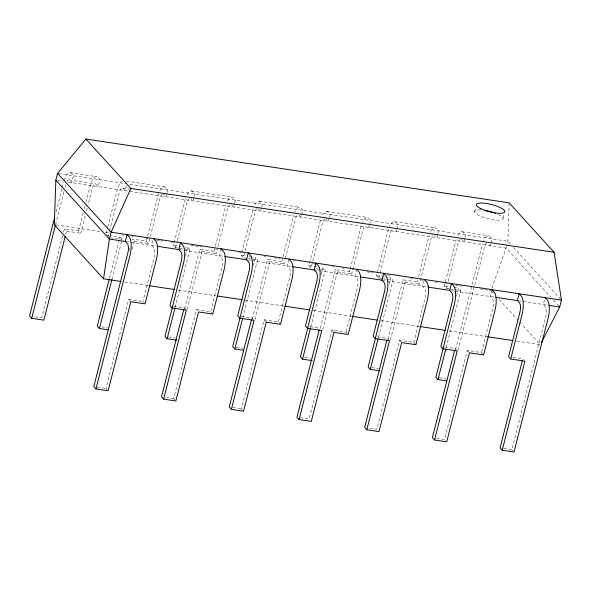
<?xml version="1.0" encoding="UTF-8"?>
<svg xmlns="http://www.w3.org/2000/svg" width="591" height="591" viewBox="0 0 591 591"><rect width="100%" height="100%" fill="white"/><g stroke="black" fill="none" stroke-linecap="round" stroke-linejoin="round"><path stroke-width="0.44" stroke-dasharray="2.96 2.22" d="M509.124 202.846L507.913 241.276L506.819 245.553M56.101 211.785L62.003 188.64M62.232 187.746L63.592 182.405M55.517 224.824L64.146 190.989M65.054 187.428L65.734 184.761M62.616 235.883L41.739 317.795L33.03 316.481M63.525 232.322L64.434 228.761L78.655 230.904L80.797 233.26L85.562 214.563M65.667 234.671L66.576 231.111L64.434 228.761M78.655 230.904L83.42 212.206M84.328 208.645L85.008 205.971M85.917 202.41L90.002 186.387A14.627 5.134 -81.4 0 1 97.774 177.396L99.916 179.753L98.172 186.601L96.03 184.244A7.314 2.571 -81.4 0 0 92.144 188.743L87.83 205.661M86.471 211.002L87.601 206.547M106.195 233.209L107.555 227.867M107.784 226.974L117.084 190.472A14.627 5.134 -81.4 0 1 122.256 180.964M107.88 237.346L109.246 231.997M109.468 231.111L119.227 192.829A7.314 2.571 -81.4 0 1 123.12 188.33L125.255 190.686L126.784 184.695M109.52 278.088L119.279 239.806M119.508 238.912L119.958 237.131L110.185 235.661M111.891 279.55L122.101 239.488L119.958 237.131M129.2 250.547L130.109 246.986M132.251 249.336L134.29 241.327L132.148 238.971L146.369 241.113L148.511 243.47L159.858 198.953A7.314 2.571 -81.4 0 1 162.444 194.195M107.06 389.587L105.988 388.413L128.683 299.378L142.904 301.521L144.507 303.286M146.369 241.113L157.716 196.596A14.627 5.134 -81.4 0 1 158.765 193.213M153.025 240.315L151.71 245.45L153.852 247.806A7.314 2.571 -81.4 0 1 154.251 257.011L142.904 301.521M166.758 193.39L165.886 196.81L163.744 194.454A7.314 2.571 -81.4 0 0 163.456 194.21M166.98 192.533L167.637 189.962L165.495 187.606A14.627 5.134 -81.4 0 0 159.378 191.713M175.069 307.571L189.822 249.698L175.601 247.555L173.459 245.199L173.909 243.418M174.138 242.532L184.806 200.681A14.627 5.134 -81.4 0 1 185.855 197.298M175.601 247.555L177.189 241.32M177.411 240.434L186.948 203.038A7.314 2.571 -81.4 0 1 188.81 198.886M193.848 197.468L192.976 200.896L190.834 198.539M194.07 196.618L194.72 194.047L192.577 191.691A14.627 5.134 -81.4 0 0 186.468 195.798M185.411 256.25L187.679 247.341L185.013 246.942M184.658 308.834L199.869 249.18L214.09 251.323L216.232 253.679L217.133 250.119M187.258 309.411L202.011 251.537L199.869 249.18M174.773 399.804L173.702 398.622L196.397 309.588L210.618 311.738L212.228 313.503M214.09 251.323L225.437 206.806A14.627 5.134 -81.4 0 1 225.925 205.062M218.042 246.558L227.579 209.162A7.314 2.571 -81.4 0 1 229.796 204.649M221.174 248.811L219.431 255.659L221.573 258.016A7.314 2.571 -81.4 0 1 221.965 267.221L210.618 311.738M234.479 203.6L233.608 207.02L231.465 204.671M234.693 202.743L235.351 200.172L233.209 197.822A14.627 5.134 -81.4 0 0 227.099 201.923M257.248 208.49A7.314 2.571 -81.4 0 0 254.662 213.248L243.315 257.765L241.172 255.408L241.63 253.628M241.852 252.741L252.52 210.891A14.627 5.134 -81.4 0 1 253.014 209.148M261.562 207.685L260.69 211.105L258.548 208.756M261.783 206.828L262.434 204.257L260.299 201.9A14.627 5.134 -81.4 0 0 254.182 206.008M253.354 265.566L255.393 257.558L252.726 257.151M242.783 317.781L257.536 259.907L255.393 257.558M252.379 319.044L267.583 259.39L281.804 261.54L283.946 263.889L285.084 259.442M254.972 319.62L269.725 261.747L267.583 259.39M242.495 410.014L241.424 408.839L264.118 319.805L278.339 321.947L280.474 324.304M281.804 261.54L293.151 217.023A14.627 5.134 -81.4 0 1 293.646 215.272M285.305 258.548L295.293 219.372A7.314 2.571 -81.4 0 1 297.517 214.858M288.888 259.028L287.145 265.876L289.287 268.225A7.314 2.571 -81.4 0 1 289.686 277.43L278.339 321.947M324.961 218.707A7.314 2.571 -81.4 0 0 322.376 223.457L311.029 267.974L308.894 265.625L320.241 221.108A14.627 5.134 -81.4 0 1 321.29 217.717M329.283 217.894L328.411 221.315L326.269 218.965M329.497 217.037L330.155 214.467L328.012 212.117A14.627 5.134 -81.4 0 0 322.56 214.888M321.297 274.889L323.114 267.767L320.448 267.361M310.726 327.104L325.249 270.117L323.114 267.767M320.322 328.367L335.296 269.607L349.517 271.749L351.66 274.098L363.007 229.589A7.314 2.571 -81.4 0 1 364.869 225.43M322.693 329.83L337.439 271.956L335.296 269.607M347.124 333.331L346.053 332.157L331.832 330.014L309.137 419.049L300.427 417.734M349.517 271.749L349.975 269.969M350.204 269.075L360.865 227.232A14.627 5.134 -81.4 0 1 361.914 223.849M356.609 269.237L354.859 276.086L357.001 278.435A7.314 2.571 -81.4 0 1 357.4 287.64L346.053 332.157M369.471 225.732L369.035 227.446L366.893 225.09M369.693 224.875L370.786 220.598L368.644 218.242A14.627 5.134 -81.4 0 0 362.527 222.349M382.303 278.723L378.75 278.184L376.607 275.834L387.955 231.317A14.627 5.134 -81.4 0 1 389.004 227.934M378.75 278.184L390.097 233.667A7.314 2.571 -81.4 0 1 392.675 228.916M396.561 229.818L396.125 231.532L393.983 229.175M396.783 228.961L397.869 224.683L395.726 222.327A14.627 5.134 -81.4 0 0 389.617 226.434M389.24 284.212L390.828 277.977L386.381 277.305M378.447 337.313L392.971 280.333L390.828 277.977M387.814 339.47L403.018 279.816L417.239 281.959L419.381 284.315L430.728 239.798A7.314 2.571 -81.4 0 1 432.952 235.284M390.407 340.039L405.16 282.166L403.018 279.816M415.909 344.723L413.766 342.366L399.546 340.224L376.851 429.258L369.02 428.076M417.239 281.959L417.689 280.178M418.598 276.618L428.586 237.442A14.627 5.134 -81.4 0 1 429.073 235.698M424.109 280.304L422.58 286.295L424.722 288.652A7.314 2.571 -81.4 0 1 425.114 297.849L413.766 342.366M437.628 234.228L436.756 237.656L434.614 235.299M437.842 233.379L438.5 230.808L436.357 228.451A14.627 5.134 -81.4 0 0 430.248 232.559M449.13 288.8L446.464 288.401L444.321 286.044L455.668 241.527A14.627 5.134 -81.4 0 1 456.163 239.776M446.464 288.401L447.372 284.84M448.281 281.272L457.811 243.884A7.314 2.571 -81.4 0 1 460.034 239.37M464.711 238.313L463.839 241.741L461.697 239.385M464.932 237.456L465.59 234.893L463.447 232.536A14.627 5.134 -81.4 0 0 457.331 236.644M474.669 211.837L475.977 206.702M456.503 296.202L458.542 288.186L454.102 287.514M446.161 347.523L460.685 290.543L458.542 288.186M455.528 349.68L482.079 245.509A14.627 5.134 -81.4 0 1 482.574 243.758M458.121 350.249L484.221 247.865A7.314 2.571 -81.4 0 1 486.807 243.108M490.685 244.009L490.249 245.723L488.107 243.366M490.907 243.152L492 238.875L489.858 236.518A14.627 5.134 -81.4 0 0 483.741 240.626M483.091 354.349L481.488 352.583L467.267 350.433L444.572 439.468L435.863 438.16M503.052 218.219L504.138 213.935M492.037 289.656L490.294 296.505L492.436 298.861A7.314 2.571 -81.4 0 1 492.835 308.066L481.488 352.583M506.598 246.41L491.365 289.679M544.474 300.228L543.38 304.513L545.523 306.862A7.314 2.571 -81.4 0 1 545.921 316.067L511.88 449.618L512.951 450.793M70.137 172.661L96.547 176.643M126.341 181.142L164.268 186.859M191.351 190.945L231.982 197.069M259.065 201.154L299.696 207.278M326.786 211.364L367.417 217.488M394.5 221.573L435.131 227.698M462.221 231.783L488.624 235.765M58.479 173.503L127.006 183.838M129.71 184.244L507.913 241.276L510.986 244.652M69.007 179.886L95.417 183.867M122.5 187.953L129.725 189.046M57.615 180.484L62.919 181.282M68.224 182.087L506.162 248.124L550.472 296.822M56.108 224.964L100.795 231.702M105.353 232.389L108.995 232.935M121.761 234.863L123.585 235.137M131.793 236.37L133.618 236.651M146.383 238.572L148.208 238.845M156.416 240.086L160.065 240.633M160.974 240.773L162.798 241.047M171.006 242.288L172.831 242.561M191.063 245.309L194.712 245.863M195.621 245.996L199.27 246.55M200.179 246.683L202.004 246.957M215.685 249.025L217.51 249.299M239.392 252.601L241.217 252.874M264.014 256.309L265.832 256.583M274.039 257.824L277.689 258.37M278.597 258.511L280.422 258.784M293.188 260.712L295.012 260.986M313.252 263.734L315.077 264.007M332.401 266.622L334.225 266.896M342.433 268.137L344.25 268.41M352.458 269.651L354.282 269.924M367.048 271.845L370.697 272.399M371.606 272.532L373.431 272.813M387.112 274.874L390.754 275.421M410.819 278.45L412.644 278.723M420.851 279.957L422.668 280.237M435.434 282.158L437.259 282.432M445.466 283.673L447.291 283.946M455.498 285.187L459.148 285.734M460.057 285.874L461.881 286.147M480.121 288.896L483.763 289.45M484.679 289.583L488.321 290.137M489.237 290.27L491.062 290.55M105.737 234.989L109.298 235.521M173.459 245.199L181.459 246.403M241.172 255.408L245.62 256.08M249.173 256.62L251.84 257.019M308.894 265.625L319.554 267.228M376.607 275.834L385.495 277.172M444.321 286.044L448.768 286.716M66.576 231.111L80.797 233.26M110.547 237.745L122.101 239.488M134.29 241.327L148.511 243.47M202.011 251.537L216.232 253.679M244.201 257.898L247.762 258.437M248.648 258.57L252.202 259.102M253.088 259.235L257.536 259.907M269.725 261.747L283.946 263.889M316.362 268.779L319.923 269.319M320.81 269.452L325.249 270.117M337.439 271.956L351.66 274.098M383.19 278.856L392.971 280.333M405.16 282.166L419.381 284.315M450.017 288.933L453.578 289.472M454.464 289.605L460.685 290.543M126.215 241.608L129.857 242.155M130.766 242.295L156.223 246.129M178.8 249.535L223.945 256.346M247.415 259.885L251.027 260.424M251.936 260.565L291.659 266.556M314.235 269.954L318.748 270.641M319.65 270.774L359.372 276.765M381.949 280.171L427.094 286.975M451.472 290.654L454.176 291.06M455.085 291.193L494.807 297.184M518.277 300.723L521.868 301.27M522.762 301.403L547.916 305.192M124.516 281.988L148.223 285.564M178.312 290.1L215.7 295.744M244.881 300.139L284.086 306.049M313.267 310.452L351.564 316.229M380.744 320.625L419.957 326.542M449.13 330.938L486.519 336.575M516.608 341.118L540.314 344.693L518.765 321.002M173.547 306.145L184.207 307.756L186.35 310.105M241.261 316.355L251.929 317.965L253 319.14M309.869 326.705L319.642 328.175M377.583 336.914L387.356 338.384L388.967 340.15M444.41 346.991L455.077 348.594L456.68 350.36M513.018 357.333L522.791 358.811L523.862 359.985M101.622 326.823L107.717 327.739M168.465 336.9L175.431 337.956M236.186 347.116L243.145 348.165M304.771 357.459L310.866 358.375M371.613 367.536L378.58 368.585M439.335 377.745L446.301 378.794M97.279 387.098L105.988 388.413M165.872 397.44L173.702 398.622M232.714 407.524L241.424 408.839M503.724 448.392L511.88 449.618M513.446 247.363L561.45 300.125M553.553 300.206L559.707 306.973M491.675 291.223L493.522 293.254M499.063 299.349L518.152 320.329M467.267 350.433L468.87 352.199M299.179 214.88L301.321 217.237L303.065 210.381L300.922 208.032A14.627 5.134 -81.4 0 0 294.813 212.139M399.546 340.224L401.688 342.581M331.832 330.014L333.974 332.371M264.118 319.805L266.253 322.154M187.679 247.341L189.822 249.698M196.397 309.588L197.468 310.77M128.683 299.378L130.825 301.735M66.894 181.651A7.314 2.571 -81.4 0 1 69.62 180.262L71.762 182.619L73.506 175.771L71.363 173.414A14.627 5.134 -81.4 0 0 64.087 180.654M498.442 214.444A14.627 3.76 14.3 0 1 498.464 220.155A14.627 3.76 14.3 0 1 477.594 214.718A14.627 3.76 14.3 0 1 481.214 209.953"/><path stroke-width="0.89" d="M541.578 342.233L559.707 306.973L561.45 300.125L554.099 252.283L509.124 202.846L85.894 139.025L57.593 173.37L55.849 180.218L54.291 224.683L103.543 278.826L120.867 281.442M103.543 278.826L109.387 239.067L111.138 232.219L130.87 188.463L85.894 139.025M54.741 217.126L29.55 315.956L31.692 318.313L43.882 320.145L65.217 236.452M31.692 318.313L55.295 225.71M109.298 278.982L97.264 326.166L99.406 328.522L108.116 329.83M99.406 328.522L111.891 279.55M95.941 388.93L93.799 386.573L127.841 253.022A7.314 2.571 -81.4 0 0 127.442 243.824L125.299 241.468L127.05 234.62L129.193 236.976A14.627 5.134 -81.4 0 1 129.983 255.378L95.941 388.93L108.131 390.769L130.825 301.735L145.046 303.877L156.393 259.36A14.627 5.134 -81.4 0 0 155.596 240.958L153.461 238.601M172.129 307.963L169.986 305.606L181.334 261.089A7.314 2.571 -81.4 0 0 180.942 251.892L178.8 249.535L180.543 242.687L182.685 245.043A14.627 5.134 -81.4 0 1 183.476 263.446L172.129 307.963L186.35 310.105L163.655 399.139L175.845 400.979L198.539 311.945L212.76 314.087L224.107 269.57A14.627 5.134 -81.4 0 0 223.317 251.168L221.174 248.811M172.247 307.889L164.985 336.375L167.127 338.732L176.702 340.172M167.127 338.732L174.84 308.458M183.757 309.536L161.513 396.79L163.655 399.139M288.888 259.028L291.031 261.377A14.627 5.134 -81.4 0 1 291.821 279.787L280.474 324.304L266.253 322.154L243.558 411.188L231.376 409.349L254.071 320.322L239.85 318.172L237.708 315.823L249.055 271.306A7.314 2.571 -81.4 0 0 248.656 262.101L246.513 259.745L248.264 252.896L250.399 255.253A14.627 5.134 -81.4 0 1 251.197 273.655L232.699 346.585L234.841 348.941L243.551 350.256M234.841 348.941L242.561 318.667M251.47 319.746L229.234 407L231.376 409.349M307.564 328.382L305.421 326.033L316.769 281.515A7.314 2.571 -81.4 0 0 316.37 272.311L314.235 269.954L315.978 263.106L318.121 265.462A14.627 5.134 -81.4 0 1 318.911 283.865L307.564 328.382L321.785 330.532L299.09 419.566L311.28 421.398L333.974 332.371L348.195 334.513L359.542 289.996A14.627 5.134 -81.4 0 0 358.752 271.587L356.609 269.237M307.682 328.308L300.42 356.801L302.555 359.151L312.137 360.599M302.555 359.151L310.504 327.99M319.192 329.955L296.948 417.209L299.09 419.566M375.278 338.599L373.135 336.242L384.482 291.725A7.314 2.571 -81.4 0 0 384.091 282.52L381.949 280.171L383.692 273.323L385.834 275.672A14.627 5.134 -81.4 0 1 386.625 294.082L375.278 338.599L389.499 340.741L366.804 429.775L378.994 431.615L401.688 342.581L415.909 344.723L427.256 300.206A14.627 5.134 -81.4 0 0 426.466 281.804L424.323 279.447M375.625 337.631L368.134 367.011L370.276 369.368L379.85 370.808M370.276 369.368L377.989 339.094M386.906 340.165L364.662 427.419L366.804 429.775M442.999 348.808L440.856 346.452L452.204 301.935A7.314 2.571 -81.4 0 0 451.805 292.737L449.662 290.38L451.413 283.532L453.556 285.881A14.627 5.134 -81.4 0 1 454.346 304.291L442.999 348.808L457.22 350.951L434.525 439.985L446.715 441.824L469.409 352.79L483.63 354.932L494.977 310.415A14.627 5.134 -81.4 0 0 494.179 292.013L492.037 289.656M443.11 348.734L435.848 377.221L437.99 379.577L446.7 380.885M437.99 379.577L445.71 349.303M454.619 350.382L432.383 437.628L434.525 439.985M510.713 359.018L508.57 356.661L519.917 312.144A7.314 2.571 -81.4 0 0 519.526 302.947L517.384 300.59L519.127 293.742L521.269 296.098A14.627 5.134 -81.4 0 1 522.06 314.501L510.713 359.018L524.934 361.16L502.239 450.194L514.022 451.975L548.064 318.423A14.627 5.134 -81.4 0 0 547.266 300.014L545.131 297.665M522.341 360.591L500.097 447.845L502.239 450.194M130.87 188.463L554.099 252.283M561.45 300.125L111.138 232.219L57.593 173.37M125.299 241.468L109.387 239.067L55.849 180.218M157.132 246.27L178.8 249.535M224.846 256.479L246.513 259.745M292.56 266.689L314.235 269.954M360.281 276.898L381.949 280.171M427.995 287.115L449.662 290.38M495.709 297.325L517.384 300.59M548.825 305.333L559.707 306.973M149.139 285.704L174.67 289.553M217.525 296.017L242.147 299.726M285.002 306.19L309.618 309.906M352.48 316.362L377.095 320.078M419.957 326.542L445.488 330.391M487.427 336.715L512.958 340.564M484.576 210.322A14.627 3.76 14.3 0 1 495.406 213.144M481.015 208.763A14.627 3.76 14.3 0 0 504.478 212.302A14.627 3.76 14.3 0 0 486.319 203.467A14.627 3.76 14.3 0 0 481.015 208.763"/></g></svg>
